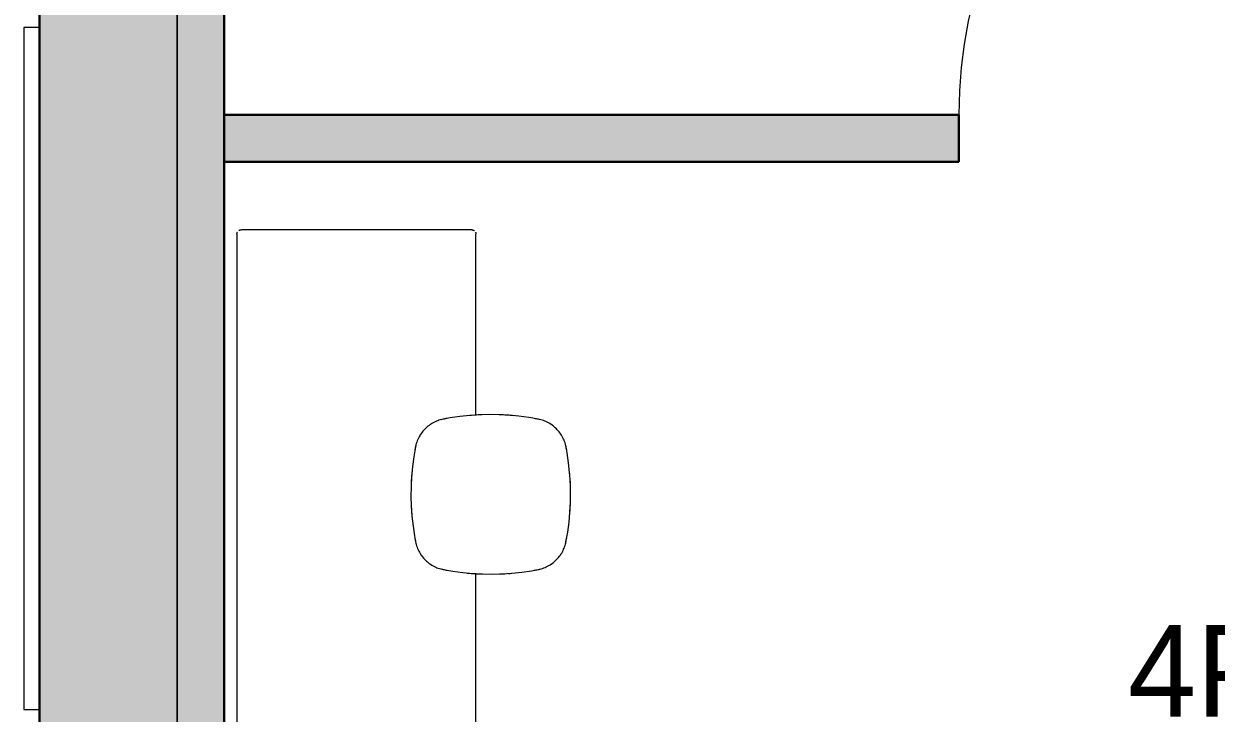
# Model space of a CAD drawing. Header units: millimetres. Extents: x 79795 to 317870, y -36033 to 97293.
# Drawn here: x 156427 to 159021, y 28557 to 30057 of the extents above; entities that cross this region are included whole.
import ezdxf

# ---------------------------------------------------------------- set-up
doc = ezdxf.new("R2010")
doc.units = ezdxf.units.MM
doc.header["$MEASUREMENT"] = 0
for name, color, linetype, lineweight in [('A-AREA-IDEN', 7, 'CONTINUOUS', 9), ('CSM-STL-XX-ZZ-M3-A-XXXX-00001_detached _19_04_21__rvt-1-Level 4$0$A-DOOR', 4, 'CONTINUOUS', 9), ('CSM-STL-XX-ZZ-M3-A-XXXX-00001_detached _19_04_21__rvt-1-Level 4$0$A-GLAZ-CURT', 7, 'CONTINUOUS', 9), ('CSM-STL-XX-ZZ-M3-A-XXXX-00001_detached _19_04_21__rvt-1-Level 4$0$A-WALL', 7, 'CONTINUOUS', 9), ('CSM-STL-XX-ZZ-M3-A-XXXX-00001_detached _19_04_21__rvt-1-Level 4$0$A-WALL-PATT', 7, 'CONTINUOUS', 9), ('CSM-STL-XX-ZZ-M3-A-XXXX-00001_detached _19_04_21__rvt-1-Level 4$0$I-WALL', 7, 'CONTINUOUS', 9), ('I-FURN', 8, 'CONTINUOUS', 9)]:
    doc.layers.add(name, color=color, linetype=linetype, lineweight=lineweight)
doc.styles.add('Century Gothic', font='GOTHIC.TTF', dxfattribs={"height": 200})

msp = doc.modelspace()

# ---------------------------------------------------------------- hatches: boundary and pattern name
at = {"layer": 'CSM-STL-XX-ZZ-M3-A-XXXX-00001_detached _19_04_21__rvt-1-Level 4$0$A-WALL-PATT'}
h = msp.add_hatch(color=256, dxfattribs=at)
h.paths.add_polyline_path([(156460.8, 9267.3), (156760.8, 9267.3), (156759.8, 13645.3), (156460.8, 13645.3), (156460.8, 9698)], flags=0)
h.paths.add_polyline_path([(156760.8, 14969.3), (156760.8, 16290.3), (156460.8, 16290.3), (156460.8, 14969.3), (156756.4, 14969.3)], flags=0)
h.paths.add_polyline_path([(156760.8, 25449.3), (156760.8, 26790.3), (156460.8, 26790.3), (156460.8, 25449.3)], flags=0)
h.paths.add_polyline_path([(156760.8, 28449.3), (156760.8, 34347.3), (156460.8, 34347.3), (156460.8, 28449.3)], flags=0)
msp.add_hatch(color=256, dxfattribs=at).paths.add_polyline_path([(156862.8, 28449.3), (156862.8, 34347.3), (156760.8, 34347.3), (156760.8, 28449.3), (156793.2, 28449.3)], flags=0)
h = msp.add_hatch(color=256, dxfattribs=at)
h.paths.add_polyline_path([(167502.4, 29757.3), (167502.4, 29859.3), (166100.3, 29859.3), (166100.3, 29757.3)], flags=0)
h.paths.add_polyline_path([(163743.3, 29757.3), (163743.3, 29859.3), (162118.8, 29859.3), (162118.8, 29757.3), (163371, 29757.3)], flags=0)
h.paths.add_polyline_path([(165090.3, 29757.3), (165090.3, 29859.3), (164753.3, 29859.3), (164753.3, 29757.3)], flags=0)
h.paths.add_polyline_path([(161108.8, 29757.3), (161108.8, 29859.3), (159471.3, 29859.3), (159471.3, 29757.3), (160979.1, 29757.3)], flags=0)
h.paths.add_polyline_path([(158461.3, 29757.3), (158461.3, 29859.3), (156862.8, 29859.3), (156862.8, 29757.3), (157989.2, 29757.3)], flags=0)

# ---------------------------------------------------------------- linework, layer by layer
at = {"layer": 'CSM-STL-XX-ZZ-M3-A-XXXX-00001_detached _19_04_21__rvt-1-Level 4$0$A-DOOR'}
msp.add_arc((159471.3, 29859.3), 1010, 90, 180, dxfattribs=at)
at = {"layer": 'CSM-STL-XX-ZZ-M3-A-XXXX-00001_detached _19_04_21__rvt-1-Level 4$0$A-GLAZ-CURT', "lineweight": 20}
for p, q in [((156426.8, 30049.3), (156426.8, 28565.3)), ((156460.8, 30049.3), (156426.8, 30049.3)), ((156460.8, 28565.3), (156460.8, 30049.3)), ((156426.8, 28565.3), (156460.8, 28565.3))]:
    msp.add_line(p, q, dxfattribs=at)
at = {"layer": 'CSM-STL-XX-ZZ-M3-A-XXXX-00001_detached _19_04_21__rvt-1-Level 4$0$A-WALL', "lineweight": 30}
msp.add_line((156460.8, 34347.3), (156460.8, 28449.3), dxfattribs=at)
at = {"layer": 'CSM-STL-XX-ZZ-M3-A-XXXX-00001_detached _19_04_21__rvt-1-Level 4$0$A-WALL'}
msp.add_line((156760.8, 28449.3), (156760.8, 34347.3), dxfattribs=at)
at = {"layer": 'CSM-STL-XX-ZZ-M3-A-XXXX-00001_detached _19_04_21__rvt-1-Level 4$0$I-WALL'}
msp.add_line((156760.8, 34347.3), (156760.8, 28449.3), dxfattribs=at)
at = {"layer": 'CSM-STL-XX-ZZ-M3-A-XXXX-00001_detached _19_04_21__rvt-1-Level 4$0$I-WALL', "lineweight": 30}
for p, q in [((156862.8, 28449.3), (156862.8, 34245.3)), ((158461.3, 29859.3), (156862.8, 29859.3)), ((156862.8, 29859.3), (156862.8, 29757.3)), ((158461.3, 29757.3), (158461.3, 29859.3)), ((156862.8, 29757.3), (158461.3, 29757.3))]:
    msp.add_line(p, q, dxfattribs=at)
at = {"layer": 'I-FURN'}
for p, q in [((156895, 29607.8), (156895.4, 29608)), ((156895.4, 29608), (156895.7, 29608.1)), ((156895.7, 29608.1), (156896, 29608.3)), ((156896, 29608.3), (156896.3, 29608.4)), ((156896.3, 29608.4), (156896.7, 29608.6)), ((156896.7, 29608.6), (156897, 29608.7)), ((156897, 29608.7), (156897.4, 29608.8)), ((156897.4, 29608.8), (156897.7, 29608.8)), ((156897.7, 29608.8), (156898.1, 29608.9)), ((156898.1, 29608.9), (156898.4, 29609)), ((156898.4, 29609), (156898.8, 29609)), ((156898.8, 29609), (156899.1, 29609)), ((156899.1, 29609), (156899.5, 29609)), ((157402.1, 29609), (156900.6, 29609)), ((157402, 29609), (157402.3, 29609)), ((157402.3, 29609), (157402.7, 29609)), ((157402.7, 29609), (157403, 29608.9)), ((157403, 29608.9), (157403.4, 29608.9)), ((157403.4, 29608.9), (157403.7, 29608.8)), ((157403.7, 29608.8), (157404.1, 29608.7)), ((157404.1, 29608.7), (157404.4, 29608.6)), ((157404.4, 29608.6), (157404.8, 29608.5)), ((157404.8, 29608.5), (157405.1, 29608.3)), ((157405.1, 29608.3), (157405.4, 29608.2)), ((157405.4, 29608.2), (157405.8, 29608)), ((157405.8, 29608), (157406.1, 29607.9)), ((157406.1, 29607.9), (157406.4, 29607.7)), ((157406.4, 29607.7), (157406.7, 29607.5)), ((157406.7, 29607.5), (157407, 29607.3)), ((157407, 29607.3), (157407.3, 29607)), ((157407.3, 29607), (157407.5, 29606.8)), ((156890.6, 29600.8), (156890.7, 29601.1)), ((156890.6, 29600.4), (156890.6, 29600.8)), ((156890.6, 29600), (156890.6, 29600.4)), ((156890.6, 29600), (156890.6, 28218)), ((156890.7, 29601.5), (156890.8, 29601.8)), ((156890.7, 29601.1), (156890.7, 29601.5)), ((156890.8, 29601.8), (156890.9, 29602.2)), ((156890.9, 29602.5), (156891.1, 29602.9)), ((156890.9, 29602.2), (156890.9, 29602.5)), ((156891.1, 29602.9), (156891.2, 29603.2)), ((156891.2, 29603.2), (156891.3, 29603.5)), ((156891.3, 29603.5), (156891.5, 29603.9)), ((156891.5, 29603.9), (156891.6, 29604.2)), ((157409.5, 29604.3), (157409.7, 29604)), ((157409.7, 29604), (157409.8, 29603.6)), ((157409.8, 29603.6), (157410, 29603.3)), ((157410, 29603.3), (157410.1, 29603)), ((157410.1, 29603), (157410.2, 29602.6)), ((157410.2, 29602.6), (157410.3, 29602.3)), ((157410.3, 29602.3), (157410.4, 29601.9)), ((157410.4, 29601.9), (157410.5, 29601.6)), ((157410.5, 29601.6), (157410.5, 29601.2)), ((157410.5, 29601.2), (157410.6, 29600.9)), ((157410.6, 29600.9), (157410.6, 29600.5)), ((157410.6, 29600.5), (157410.6, 29600.1)), ((157410.6, 29205.8), (157410.6, 29600)), ((157319, 29189.9), (157316.3, 29188.5)), ((157321.7, 29191.2), (157319, 29189.9)), ((157324.5, 29192.5), (157321.7, 29191.2)), ((157327.4, 29193.6), (157324.5, 29192.5)), ((157330.2, 29194.6), (157327.4, 29193.6)), ((157333.1, 29195.5), (157330.2, 29194.6)), ((157336.1, 29196.2), (157333.1, 29195.5)), ((157339.1, 29196.9), (157336.1, 29196.2)), ((157354.4, 29199.7), (157339.1, 29196.9)), ((157375.7, 29202.8), (157354.4, 29199.7)), ((157397, 29205), (157375.7, 29202.8)), ((157418.5, 29206.5), (157397, 29205)), ((157440, 29207), (157418.5, 29206.5)), ((157461.4, 29206.7), (157440, 29207)), ((157482.9, 29205.5), (157461.4, 29206.7)), ((157504.3, 29203.5), (157482.9, 29205.5)), ((157525.6, 29200.6), (157504.3, 29203.5)), ((157546.7, 29196.9), (157525.6, 29200.6)), ((157548.6, 29196.5), (157546.7, 29196.9)), ((157551.6, 29195.8), (157548.6, 29196.5)), ((157554.5, 29194.9), (157551.6, 29195.8)), ((157557.4, 29194), (157554.5, 29194.9)), ((157560.3, 29192.9), (157557.4, 29194)), ((157563.1, 29191.7), (157560.3, 29192.9)), ((157565.8, 29190.4), (157563.1, 29191.7)), ((157568.5, 29189), (157565.8, 29190.4)), ((157289.9, 29163.6), (157288.3, 29161.1)), ((157291.6, 29166.2), (157289.9, 29163.6)), ((157293.4, 29168.6), (157291.6, 29166.2)), ((157295.3, 29171), (157293.4, 29168.6)), ((157297.3, 29173.3), (157295.3, 29171)), ((157299.4, 29175.5), (157297.3, 29173.3)), ((157301.6, 29177.6), (157299.4, 29175.5)), ((157303.9, 29179.7), (157301.6, 29177.6)), ((157306.2, 29181.6), (157303.9, 29179.7)), ((157308.6, 29183.5), (157306.2, 29181.6)), ((157311.1, 29185.2), (157308.6, 29183.5)), ((157313.7, 29186.9), (157311.1, 29185.2)), ((157316.3, 29188.5), (157313.7, 29186.9)), ((157571.2, 29187.5), (157568.5, 29189)), ((157573.8, 29185.9), (157571.2, 29187.5)), ((157576.3, 29184.1), (157573.8, 29185.9)), ((157578.7, 29182.3), (157576.3, 29184.1)), ((157581.1, 29180.4), (157578.7, 29182.3)), ((157583.4, 29178.4), (157581.1, 29180.4)), ((157585.6, 29176.3), (157583.4, 29178.4)), ((157587.7, 29174.1), (157585.6, 29176.3)), ((157589.8, 29171.8), (157587.7, 29174.1)), ((157591.7, 29169.5), (157589.8, 29171.8)), ((157593.5, 29167.1), (157591.7, 29169.5)), ((157595.3, 29164.6), (157593.5, 29167.1)), ((157596.9, 29162), (157595.3, 29164.6)), ((157279.4, 29138.5), (157279, 29136.6)), ((157280.1, 29141.4), (157279.4, 29138.5)), ((157280.9, 29144.4), (157280.1, 29141.4)), ((157281.9, 29147.3), (157280.9, 29144.4)), ((157282.9, 29150.1), (157281.9, 29147.3)), ((157284.1, 29152.9), (157282.9, 29150.1)), ((157285.4, 29155.7), (157284.1, 29152.9)), ((157286.8, 29158.4), (157285.4, 29155.7)), ((157288.3, 29161.1), (157286.8, 29158.4)), ((157598.5, 29159.4), (157596.9, 29162)), ((157599.9, 29156.7), (157598.5, 29159.4)), ((157601.2, 29153.9), (157599.9, 29156.7)), ((157602.5, 29151.1), (157601.2, 29153.9)), ((157603.6, 29148.3), (157602.5, 29151.1)), ((157604.6, 29145.4), (157603.6, 29148.3)), ((157605.4, 29142.5), (157604.6, 29145.4)), ((157606.2, 29139.6), (157605.4, 29142.5)), ((157606.8, 29136.6), (157606.2, 29139.6)), ((157275.3, 29115.3), (157272.5, 29093.8)), ((157279, 29136.6), (157275.3, 29115.3)), ((157609.1, 29123.7), (157606.8, 29136.6)), ((157612.3, 29102.3), (157609.1, 29123.7)), ((157272.5, 29093.8), (157270.5, 29072.3)), ((157614.6, 29080.8), (157612.3, 29102.3)), ((157270.5, 29072.3), (157269.4, 29050.7)), ((157616.1, 29059.3), (157614.6, 29080.8)), ((157269.4, 29050.7), (157269.2, 29029)), ((157616.6, 29037.6), (157616.1, 29059.3)), ((157616.3, 29016), (157616.6, 29037.6)), ((157269.2, 29029), (157269.8, 29007.4)), ((157615.2, 28994.4), (157616.3, 29016)), ((157269.8, 29007.4), (157271.3, 28985.9)), ((157271.3, 28985.9), (157273.7, 28964.4)), ((157613.2, 28972.9), (157615.2, 28994.4)), ((157273.7, 28964.4), (157276.9, 28943)), ((157610.3, 28951.4), (157613.2, 28972.9)), ((157276.9, 28943), (157279.2, 28930.1)), ((157279.2, 28930.1), (157279.9, 28927.2)), ((157606.2, 28928.4), (157606.6, 28930.1)), ((157606.6, 28930.1), (157610.3, 28951.4)), ((157279.9, 28927.2), (157280.6, 28924.2)), ((157280.6, 28924.2), (157281.5, 28921.3)), ((157281.5, 28921.3), (157282.5, 28918.4)), ((157282.5, 28918.4), (157283.6, 28915.6)), ((157283.6, 28915.6), (157284.9, 28912.8)), ((157284.9, 28912.8), (157286.2, 28910)), ((157286.2, 28910), (157287.6, 28907.4)), ((157287.6, 28907.4), (157289.2, 28904.7)), ((157289.2, 28904.7), (157290.8, 28902.2)), ((157595.7, 28903.2), (157597.3, 28905.8)), ((157597.3, 28905.8), (157598.8, 28908.5)), ((157598.8, 28908.5), (157600.2, 28911.2)), ((157600.2, 28911.2), (157601.5, 28913.9)), ((157601.5, 28913.9), (157602.7, 28916.7)), ((157602.7, 28916.7), (157603.7, 28919.6)), ((157603.7, 28919.6), (157604.7, 28922.5)), ((157604.7, 28922.5), (157605.5, 28925.4)), ((157605.5, 28925.4), (157606.2, 28928.4)), ((157290.8, 28902.2), (157292.6, 28899.7)), ((157292.6, 28899.7), (157294.4, 28897.3)), ((157294.4, 28897.3), (157296.4, 28894.9)), ((157296.4, 28894.9), (157298.4, 28892.7)), ((157298.4, 28892.7), (157300.6, 28890.5)), ((157300.6, 28890.5), (157302.8, 28888.4)), ((157302.8, 28888.4), (157305.1, 28886.4)), ((157305.1, 28886.4), (157307.4, 28884.5)), ((157307.4, 28884.5), (157309.9, 28882.6)), ((157309.9, 28882.6), (157312.4, 28880.9)), ((157312.4, 28880.9), (157315, 28879.3)), ((157315, 28879.3), (157317.7, 28877.8)), ((157566.6, 28877), (157569.3, 28878.4)), ((157569.3, 28878.4), (157571.9, 28880)), ((157571.9, 28880), (157574.4, 28881.6)), ((157574.4, 28881.6), (157576.9, 28883.4)), ((157576.9, 28883.4), (157579.4, 28885.2)), ((157579.4, 28885.2), (157581.7, 28887.2)), ((157581.7, 28887.2), (157584, 28889.2)), ((157584, 28889.2), (157586.1, 28891.4)), ((157586.1, 28891.4), (157588.2, 28893.6)), ((157588.2, 28893.6), (157590.2, 28895.9)), ((157590.2, 28895.9), (157592.1, 28898.3)), ((157592.1, 28898.3), (157594, 28900.7)), ((157594, 28900.7), (157595.7, 28903.2)), ((157317.7, 28877.8), (157320.4, 28876.4)), ((157320.4, 28876.4), (157323.1, 28875.1)), ((157323.1, 28875.1), (157325.9, 28873.9)), ((157325.9, 28873.9), (157328.8, 28872.9)), ((157328.8, 28872.9), (157331.7, 28871.9)), ((157331.7, 28871.9), (157334.6, 28871.1)), ((157334.6, 28871.1), (157337.6, 28870.4)), ((157337.6, 28870.4), (157339.3, 28870)), ((157339.3, 28870), (157360.5, 28866.3)), ((157360.5, 28866.3), (157381.8, 28863.4)), ((157381.8, 28863.4), (157403.2, 28861.4)), ((157403.2, 28861.4), (157424.6, 28860.2)), ((157410.6, 28218), (157410.6, 28861.9)), ((157424.6, 28860.2), (157446.1, 28859.9)), ((157446.1, 28859.9), (157467.6, 28860.5)), ((157467.6, 28860.5), (157489, 28861.9)), ((157489, 28861.9), (157510.4, 28864.2)), ((157510.4, 28864.2), (157531.7, 28867.3)), ((157531.7, 28867.3), (157546.5, 28870)), ((157546.5, 28870), (157549.5, 28870.7)), ((157549.5, 28870.7), (157552.4, 28871.4)), ((157552.4, 28871.4), (157555.3, 28872.3)), ((157555.3, 28872.3), (157558.2, 28873.3)), ((157558.2, 28873.3), (157561.1, 28874.4)), ((157561.1, 28874.4), (157563.8, 28875.6)), ((157563.8, 28875.6), (157566.6, 28877))]:
    msp.add_line(p, q, dxfattribs=at)
for centre, radius, start, end in [((157353.8, 29122.1), 76.2, 101.1442, 105.1262), ((157442.9, 28669.8), 537.2, 100.1411, 101.1442), ((157442.9, 28669.8), 537.2, 94.1295, 94.8703), ((157442.9, 28669.8), 537.2, 92.0598, 93.7147), ((157442.9, 28669.8), 537.2, 84.6312, 87.9718), ((157442.9, 28669.8), 537.2, 78.8558, 79.7632), ((157532, 29122.1), 76.2, 74.8738, 78.8558), ((157353.8, 29122.1), 76.2, 144.0655, 148.5611), ((157353.8, 29122.1), 76.2, 121.7636, 123.7846), ((157532, 29122.1), 76.2, 53.8559, 58.3515), ((157532, 29122.1), 76.2, 31.5539, 33.575), ((157353.8, 29122.1), 76.2, 165.0834, 169.0654), ((157532, 29122.1), 76.2, 10.9346, 14.9166), ((157809.9, 29034), 540.7, 169.0654, 169.967), ((157075.9, 29034), 540.7, 9.9186, 10.9346), ((157809.9, 29034), 540.7, 174.6821, 178.0849), ((157075.9, 29034), 540.7, 4.01, 4.7346), ((157075.9, 29034), 540.7, 1.9861, 3.5985), ((157809.9, 29034), 540.7, 182.2396, 183.7377), ((157075.9, 29034), 540.7, 354.5429, 357.9457), ((157809.9, 29034), 540.7, 184.1493, 184.8738), ((157809.9, 29034), 540.7, 190.0578, 191.0738), ((157354, 28944.8), 76.2, 191.0738, 195.0613), ((157531.8, 28944.8), 76.2, 344.9387, 348.9262), ((157075.9, 29034), 540.7, 348.9262, 349.8278), ((157354, 28944.8), 76.2, 211.6595, 213.6769), ((157531.8, 28944.8), 76.2, 323.9479, 328.455), ((157354, 28944.8), 76.2, 233.9048, 238.4119), ((157531.8, 28944.8), 76.2, 301.7027, 303.72), ((157354, 28944.8), 76.2, 254.8955, 258.8831), ((157442.9, 29397.1), 537.2, 258.8831, 259.7905), ((157442.9, 29397.1), 537.2, 264.6156, 267.982), ((157442.9, 29397.1), 537.2, 272.05, 273.7056), ((157442.9, 29397.1), 537.2, 274.1197, 274.855), ((157442.9, 29397.1), 537.2, 280.1096, 281.1169), ((157531.8, 28944.8), 76.2, 281.1169, 285.1045)]:
    msp.add_arc(centre, radius, start, end, dxfattribs=at)

# ---------------------------------------------------------------- texts
at = {"layer": 'A-AREA-IDEN', "style": 'Century Gothic'}
msp.add_text('4P Tut Niche', height=200, dxfattribs=at).set_placement((158829.1, 28549.4))

doc.saveas('drawing.dxf')
